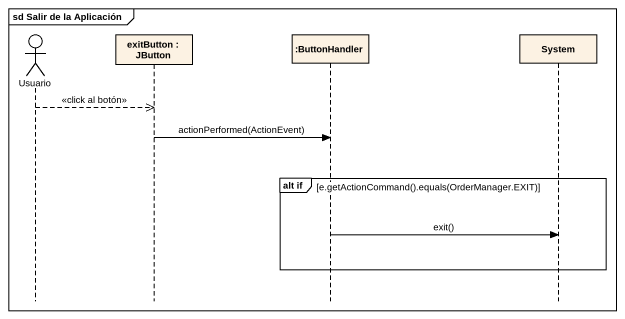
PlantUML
@startuml
mainframe sd Salir de la Aplicación
hide footbox
actor Usuario
participant "exitButton : JButton" as exitButton
participant ":ButtonHandler" as ButtonHandler
participant System

Usuario -->> exitButton : <<click al botón>>
exitButton -> ButtonHandler : actionPerformed(ActionEvent)
group alt if [e.getActionCommand().equals(OrderManager.EXIT)]
  ButtonHandler -> System : exit()
end
@enduml
